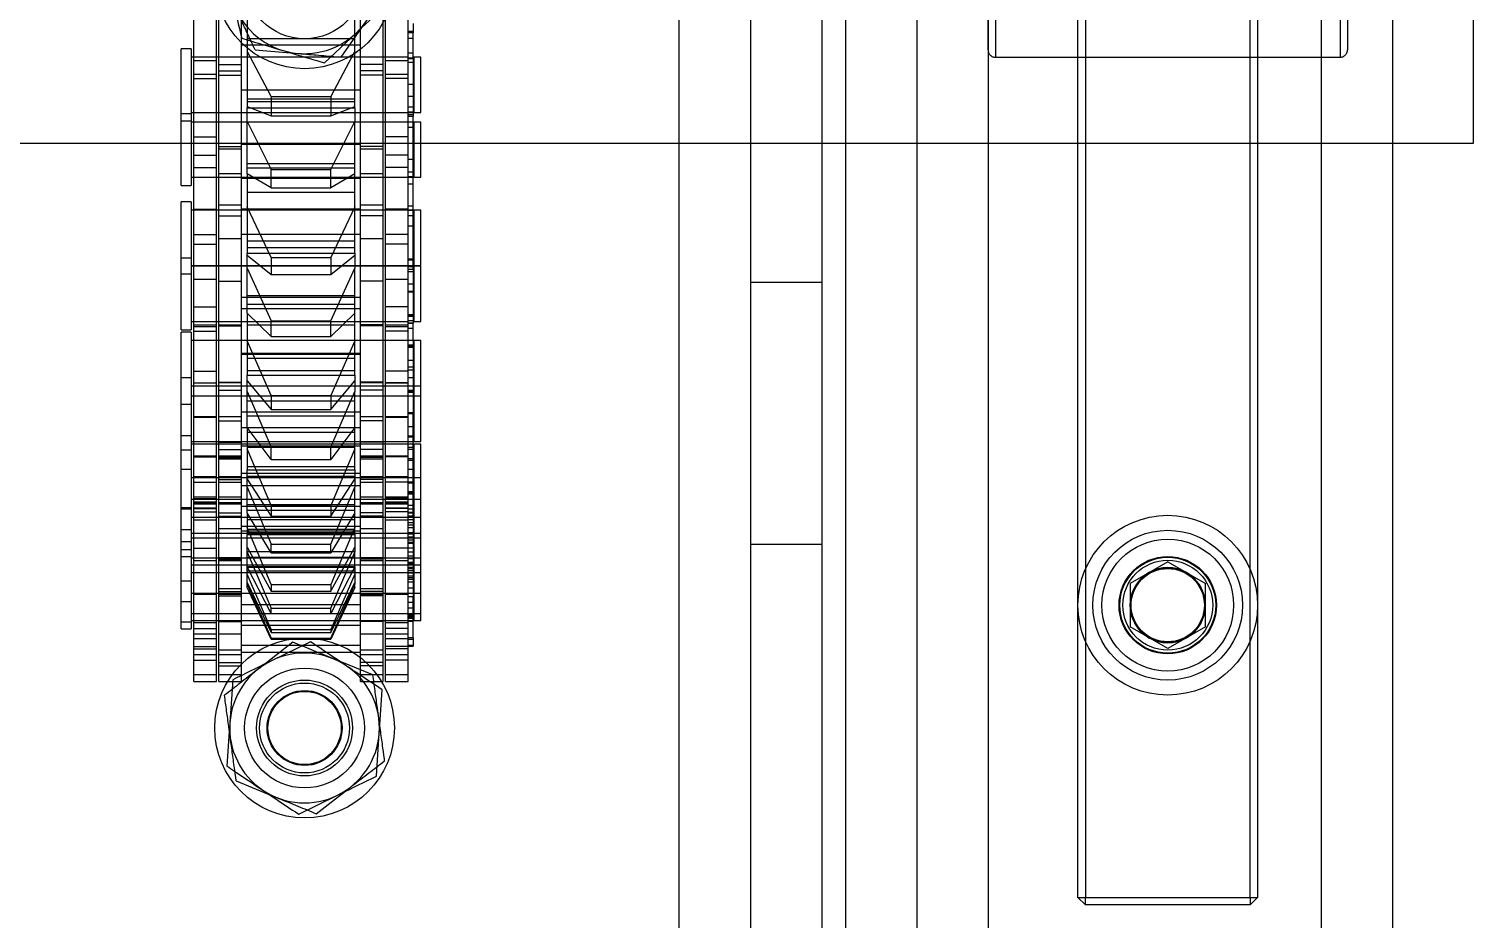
# Model space of a CAD drawing. Header units: metres. Extents: x 0 to 63075, y 0 to 44550.
# Drawn here: x 14337.2 to 14433.6, y 26520.8 to 26580.3 of the extents above; entities that cross this region are included whole.
import ezdxf

# ---------------------------------------------------------------- set-up
doc = ezdxf.new("R2010")
doc.units = ezdxf.units.M
doc.header["$LTSCALE"] = 75
doc.linetypes.add('HIDDEN2', pattern=[4.7625, 3.175, -1.5875])
for name, color, linetype in [('SDM', 7, 'Continuous'), ('SL4', 4, 'Continuous'), ('ST1', 7, 'HIDDEN2')]:
    doc.layers.add(name, color=color, linetype=linetype)

# ---------------------------------------------------------------- blocks, each defined once
blk = doc.blocks.new('A$Ca53c419a')
at = {"layer": 'SL4'}
for p, q in [((136.217, 245.554), (133.337, 245.749)), ((138.76, 240.371), (137.489, 242.962)), ((127.24, 241.149), (128.511, 238.558)), ((177.384, 239.42), (179.368, 237.323)), ((129.783, 235.966), (132.663, 235.771)), ((59.76, 215.76), (215, 215.76)), ((1004.763, 206.235), (54.76, 206.235)), ((381.194, 204.642), (91.194, 204.642)), ((378.194, 199.885), (86.437, 199.885)), ((344.217, 195.122), (117.694, 195.122)), ((138.296, 183.135), (139.745, 185.645)), ((142.643, 185.645), (139.745, 185.645)), ((144.092, 183.135), (142.643, 185.645)), ((139.745, 180.625), (138.296, 183.135)), ((144.092, 183.135), (142.643, 180.625)), ((139.745, 180.625), (142.643, 180.625)), ((378.194, 172.892), (86.437, 172.892)), ((378.019, 168.135), (91.194, 168.135)), ((172, 162.75), (172, 168.135)), ((200.263, 162.75), (172, 162.75))]:
    blk.add_line(p, q, dxfattribs=at)
for radius in [6, 5, 4.4]:
    blk.add_circle((141.194, 183.135), radius, dxfattribs=at)
for centre, radius, start, end in [((133, 240.76), 5, 86.13507, 146.13507), ((133, 240.76), 5, 26.13507, 86.13507), ((183, 240.76), 5, 103.42102, 163.42102), ((133, 240.76), 5, 146.13507, 206.13507), ((133, 240.76), 5, 326.13507, 26.13507), ((183, 240.76), 5, 163.42102, 223.42102), ((133, 240.76), 5, 206.13507, 266.13507), ((133, 240.76), 5, 266.13507, 326.13507), ((183, 240.76), 5, 223.42102, 283.42102), ((141.194, 183.135), 2.51, 90, 150), ((141.194, 183.135), 2.51, 30, 90), ((141.194, 183.135), 2.51, 150, 210), ((141.194, 183.135), 2.51, 330, 30), ((141.194, 183.135), 2.51, 210, 270), ((141.194, 183.135), 2.51, 270, 330)]:
    blk.add_arc(centre, radius, start, end, dxfattribs=at)
for points, knots in [([(130.457, 245.943), (130.346, 245.779), (129.823, 244.998), (129.278, 244.186), (128.848, 243.546)], [0, 0, 0, 0, 0.211001, 1, 1, 1, 1]), ([(133.337, 245.749), (133.269, 245.753), (132.296, 245.819), (131.343, 245.883), (130.457, 245.943)], [0, 0, 0, 0, 0.0702006, 1, 1, 1, 1]), ([(137.489, 242.962), (137.459, 243.024), (137.029, 243.899), (136.608, 244.757), (136.217, 245.554)], [0, 0, 0, 0, 0.070201, 1, 1, 1, 1]), ([(179.032, 244.953), (178.975, 244.763), (178.707, 243.862), (178.428, 242.926), (178.208, 242.187)], [0, 0, 0, 0, 0.211001, 1, 1, 1, 1]), ([(181.839, 245.623), (181.773, 245.608), (180.825, 245.381), (179.896, 245.16), (179.032, 244.953)], [0, 0, 0, 0, 0.070201, 1, 1, 1, 1]), ([(128.848, 243.546), (128.722, 243.358), (128.178, 242.547), (127.647, 241.756), (127.24, 241.149)], [0, 0, 0, 0, 0.231849, 1, 1, 1, 1]), ([(178.208, 242.187), (178.143, 241.97), (177.865, 241.033), (177.593, 240.121), (177.384, 239.42)], [0, 0, 0, 0, 0.231849, 1, 1, 1, 1]), ([(137.152, 237.974), (137.581, 238.614), (138.126, 239.426), (138.65, 240.206), (138.76, 240.371)], [0, 0, 0, 0, 0.7889992, 1, 1, 1, 1]), ([(128.511, 238.558), (128.541, 238.496), (128.971, 237.621), (129.392, 236.763), (129.783, 235.966)], [0, 0, 0, 0, 0.070201, 1, 1, 1, 1]), ([(135.543, 235.577), (135.951, 236.184), (136.481, 236.975), (137.026, 237.786), (137.152, 237.974)], [0, 0, 0, 0, 0.768151, 1, 1, 1, 1]), ([(179.368, 237.323), (179.415, 237.274), (180.085, 236.565), (180.742, 235.872), (181.353, 235.227)], [0, 0, 0, 0, 0.070201, 1, 1, 1, 1]), ([(132.663, 235.771), (132.731, 235.767), (133.704, 235.701), (134.657, 235.637), (135.543, 235.577)], [0, 0, 0, 0, 0.0702006, 1, 1, 1, 1])]:
    blk.add_open_spline(points, degree=3, knots=knots, dxfattribs=at)
at = {"layer": 'ST1'}
for p, q in [((172, 168.135), (172, 312.75)), ((139.624, 249), (140.089, 249)), ((139.624, 249), (139.624, 248.341)), ((140.089, 249), (142.813, 249)), ((140.089, 249), (140.089, 248.341)), ((141.432, 249), (141.432, 248.341)), ((142.813, 249), (145.726, 249)), ((142.813, 249), (142.813, 248.341)), ((144.421, 248.341), (144.421, 249)), ((144.886, 248.341), (144.886, 249)), ((145.456, 249), (145.456, 248.341)), ((145.726, 249), (147.61, 249)), ((146.229, 248.341), (146.229, 249)), ((147.61, 249), (147.708, 249)), ((147.61, 248.341), (147.61, 249)), ((147.708, 249), (151.411, 249)), ((147.708, 249), (147.708, 248.341)), ((150.253, 248.341), (150.253, 249)), ((151.411, 249), (152.505, 249)), ((151.567, 249), (151.567, 248.341)), ((152.505, 249), (154.616, 249)), ((152.505, 248.341), (152.505, 249)), ((154.616, 249), (158.32, 249)), ((154.616, 249), (154.616, 248.341)), ((156.364, 248.341), (156.364, 249)), ((158.32, 249), (159.413, 249)), ((159.413, 248.341), (159.413, 249)), ((159.566, 249), (160.146, 249)), ((159.566, 249), (159.566, 248.341)), ((160.146, 249), (163.317, 249)), ((163.317, 249), (167.644, 249)), ((163.317, 249), (163.317, 248.341)), ((164.363, 248.341), (164.363, 249)), ((167.644, 249), (168.114, 249)), ((168.114, 248.341), (168.114, 249)), ((169.199, 249), (169.778, 249)), ((169.199, 249), (169.199, 248.341)), ((169.778, 249), (173.529, 249)), ((173.529, 249), (177.857, 249)), ((173.529, 249), (173.529, 248.341)), ((173.996, 248.341), (173.996, 249)), ((177.857, 249), (178.326, 249)), ((178.326, 248.341), (178.326, 249)), ((136.102, 248.157), (136.568, 248.157)), ((136.102, 248.157), (136.102, 246.637)), ((136.568, 248.157), (138.288, 248.157)), ((136.568, 248.157), (136.568, 246.637)), ((137.529, 248.157), (137.529, 246.637)), ((137.911, 248.157), (137.911, 246.637)), ((138.288, 248.157), (138.288, 246.637)), ((138.288, 248.157), (139.291, 248.157)), ((138.433, 248.157), (138.433, 246.637)), ((138.955, 246.637), (138.955, 248.157)), ((139.291, 248.157), (144.186, 248.157)), ((139.291, 248.157), (139.291, 246.637)), ((140.089, 248.341), (139.624, 248.341)), ((139.65, 248.157), (139.65, 246.637)), ((140.009, 246.637), (140.009, 248.157)), ((142.813, 248.341), (140.089, 248.341)), ((140.177, 248.341), (140.177, 233.843)), ((140.177, 248.157), (140.177, 246.637)), ((140.643, 248.341), (140.643, 233.843)), ((140.643, 248.157), (140.643, 246.637)), ((141.935, 248.157), (141.935, 246.637)), ((141.986, 248.341), (141.986, 233.843)), ((141.986, 248.157), (141.986, 246.637)), ((145.726, 248.341), (142.813, 248.341)), ((143.366, 248.341), (143.366, 233.843)), ((143.366, 248.157), (143.366, 246.637)), ((143.867, 233.843), (143.867, 248.341)), ((143.867, 246.637), (143.867, 248.157)), ((144.186, 248.157), (147.641, 248.157)), ((144.186, 248.157), (144.186, 246.637)), ((144.333, 233.843), (144.333, 248.341)), ((144.333, 246.637), (144.333, 248.157)), ((145.002, 248.157), (145.002, 246.637)), ((145.676, 233.843), (145.676, 248.341)), ((145.676, 246.637), (145.676, 248.157)), ((147.61, 248.341), (145.726, 248.341)), ((146.01, 248.341), (146.01, 233.843)), ((146.01, 248.157), (146.01, 246.637)), ((146.898, 248.157), (146.898, 246.637)), ((147.056, 233.843), (147.056, 248.341)), ((147.056, 246.637), (147.056, 248.157)), ((147.42, 248.157), (147.42, 246.637)), ((147.708, 248.341), (147.61, 248.341)), ((147.641, 248.157), (147.641, 246.637)), ((147.641, 248.157), (151.095, 248.157)), ((147.69, 248.157), (147.69, 246.637)), ((151.411, 248.341), (147.708, 248.341)), ((147.942, 246.637), (147.942, 248.157)), ((148.045, 248.157), (148.045, 246.637)), ((148.049, 248.157), (148.049, 246.637)), ((148.057, 248.157), (148.057, 246.637)), ((148.069, 246.637), (148.069, 248.157)), ((148.261, 248.341), (148.261, 233.843)), ((148.261, 248.157), (148.261, 246.637)), ((148.324, 248.157), (148.324, 246.637)), ((148.408, 246.637), (148.408, 248.157)), ((149.411, 248.157), (149.411, 246.637)), ((149.7, 233.843), (149.7, 248.341)), ((149.7, 246.637), (149.7, 248.157)), ((149.751, 246.637), (149.751, 248.157)), ((151.095, 248.157), (151.095, 246.637)), ((151.095, 248.157), (159.795, 248.157)), ((151.131, 246.637), (151.131, 248.157)), ((152.505, 248.341), (151.411, 248.341)), ((151.951, 233.843), (151.951, 248.341)), ((151.951, 246.637), (151.951, 248.157)), ((152.12, 248.341), (152.12, 233.843)), ((152.12, 248.157), (152.12, 246.637)), ((152.811, 248.341), (152.505, 248.341)), ((154.616, 248.341), (152.811, 248.341)), ((153.751, 248.157), (153.751, 246.637)), ((153.763, 248.157), (153.763, 246.637)), ((153.775, 246.637), (153.775, 248.157)), ((158.32, 248.341), (154.616, 248.341)), ((155.17, 248.341), (155.17, 233.843)), ((155.17, 248.157), (155.17, 246.637)), ((155.81, 233.843), (155.81, 248.341)), ((155.81, 246.637), (155.81, 248.157)), ((156.026, 248.157), (156.026, 246.637)), ((156.045, 248.157), (156.045, 246.637)), ((156.818, 248.157), (156.818, 246.637)), ((159.413, 248.341), (158.32, 248.341)), ((158.86, 233.843), (158.86, 248.341)), ((158.86, 246.637), (158.86, 248.157)), ((159.48, 248.157), (159.48, 246.637)), ((160.146, 248.341), (159.566, 248.341)), ((159.795, 248.157), (165.298, 248.157)), ((159.795, 248.157), (159.795, 246.637)), ((159.885, 246.637), (159.885, 248.157)), ((160.12, 248.341), (160.12, 233.843)), ((160.12, 248.157), (160.12, 246.637)), ((163.317, 248.341), (160.146, 248.341)), ((161.117, 248.157), (161.117, 246.637)), ((162.935, 246.637), (162.935, 248.157)), ((167.644, 248.341), (163.317, 248.341)), ((163.81, 233.843), (163.81, 248.341)), ((163.81, 246.637), (163.81, 248.157)), ((163.87, 248.341), (163.87, 233.843)), ((163.87, 248.157), (163.87, 246.637)), ((165.298, 248.157), (165.298, 246.637)), ((165.298, 248.157), (170.405, 248.157)), ((165.933, 248.157), (165.933, 246.637)), ((167.56, 233.843), (167.56, 248.341)), ((167.56, 246.637), (167.56, 248.157)), ((167.629, 248.157), (167.629, 246.637)), ((168.114, 248.341), (167.644, 248.341)), ((169.778, 248.341), (169.199, 248.341)), ((169.752, 248.341), (169.752, 233.843)), ((169.752, 248.157), (169.752, 246.637)), ((173.529, 248.341), (169.778, 248.341)), ((170.405, 248.157), (170.405, 246.637)), ((170.405, 248.157), (181.404, 248.157)), ((171.239, 248.157), (171.239, 246.637)), ((172.446, 248.157), (172.446, 246.637)), ((173.442, 233.843), (173.442, 248.341)), ((173.442, 246.637), (173.442, 248.157)), ((177.857, 248.341), (173.529, 248.341)), ((174.083, 248.341), (174.083, 233.843)), ((174.083, 248.157), (174.083, 246.637)), ((176.345, 248.157), (176.345, 246.637)), ((176.633, 248.157), (176.633, 246.637)), ((177.517, 246.637), (177.517, 248.157)), ((177.773, 233.843), (177.773, 248.341)), ((177.773, 246.637), (177.773, 248.157)), ((178.326, 248.341), (177.857, 248.341)), ((136.102, 246.637), (136.568, 246.637)), ((136.102, 246.485), (136.568, 246.485)), ((136.102, 246.485), (136.102, 244.965)), ((136.568, 246.637), (138.288, 246.637)), ((136.568, 246.485), (139.291, 246.485)), ((136.568, 246.485), (136.568, 244.965)), ((137.146, 246.485), (137.146, 244.965)), ((137.378, 246.485), (137.378, 244.965)), ((137.911, 246.485), (137.911, 244.965)), ((138.189, 244.965), (138.189, 246.485)), ((138.288, 246.637), (139.291, 246.637)), ((139.291, 246.637), (144.186, 246.637)), ((139.291, 246.485), (141.825, 246.485)), ((139.291, 246.485), (139.291, 244.965)), ((140.098, 246.485), (140.098, 244.965)), ((140.177, 246.485), (140.177, 244.965)), ((140.643, 246.485), (140.643, 244.965)), ((141.825, 246.485), (141.825, 244.965)), ((141.825, 246.485), (144.186, 246.485)), ((141.935, 246.485), (141.935, 244.965)), ((141.986, 246.485), (141.986, 244.965)), ((142.11, 246.485), (142.11, 244.965)), ((142.285, 244.965), (142.285, 246.485)), ((143.366, 246.485), (143.366, 244.965)), ((143.867, 244.965), (143.867, 246.485)), ((144.186, 246.637), (147.641, 246.637)), ((144.186, 246.485), (151.095, 246.485)), ((144.186, 246.485), (144.186, 244.965)), ((144.272, 246.485), (144.272, 244.965)), ((144.333, 244.965), (144.333, 246.485)), ((144.358, 244.965), (144.358, 246.485)), ((145.676, 244.965), (145.676, 246.485)), ((146.01, 246.485), (146.01, 244.965)), ((146.321, 246.485), (146.321, 244.965)), ((147.056, 244.965), (147.056, 246.485)), ((147.132, 246.485), (147.132, 244.965)), ((147.365, 246.485), (147.365, 244.965)), ((147.641, 246.637), (151.095, 246.637)), ((147.942, 244.965), (147.942, 246.485)), ((148.045, 246.485), (148.045, 244.965)), ((148.261, 246.485), (148.261, 244.965)), ((148.408, 244.965), (148.408, 246.485)), ((149.401, 246.485), (149.401, 244.965)), ((149.576, 246.485), (149.576, 244.965)), ((149.7, 244.965), (149.7, 246.485)), ((149.751, 244.965), (149.751, 246.485)), ((150.96, 246.485), (150.96, 244.965)), ((151.046, 246.485), (151.046, 244.965)), ((151.095, 246.637), (159.795, 246.637)), ((151.095, 246.485), (155.55, 246.485)), ((151.095, 246.485), (151.095, 244.965)), ((151.131, 244.965), (151.131, 246.485)), ((151.588, 246.485), (151.588, 244.965)), ((151.951, 244.965), (151.951, 246.485)), ((152.084, 246.485), (152.084, 244.965)), ((152.12, 246.485), (152.12, 244.965)), ((153.493, 246.485), (153.493, 244.965)), ((153.775, 244.965), (153.775, 246.485)), ((155.17, 246.485), (155.17, 244.965)), ((155.55, 246.485), (155.55, 244.965)), ((155.55, 246.485), (159.9, 246.485)), ((155.81, 244.965), (155.81, 246.485)), ((156.026, 244.965), (156.026, 246.485)), ((156.084, 246.485), (156.084, 244.965)), ((158.86, 244.965), (158.86, 246.485)), ((159.795, 246.637), (165.298, 246.637)), ((159.846, 246.485), (159.846, 244.965)), ((159.9, 246.485), (159.9, 244.965)), ((159.9, 246.485), (170.006, 246.485)), ((160.12, 246.485), (160.12, 244.965)), ((162.83, 246.485), (162.83, 244.965)), ((163.81, 244.965), (163.81, 246.485)), ((163.846, 246.485), (163.846, 244.965)), ((163.87, 246.485), (163.87, 244.965)), ((165.298, 246.637), (170.405, 246.637)), ((165.677, 246.485), (165.677, 244.965)), ((167.18, 246.485), (167.18, 244.965)), ((167.56, 244.965), (167.56, 246.485)), ((167.885, 244.965), (167.885, 246.485)), ((169.752, 246.485), (169.752, 244.965)), ((170.008, 246.485), (176.572, 246.485)), ((170.008, 246.485), (170.008, 244.965)), ((170.405, 246.637), (181.404, 246.637)), ((171.635, 244.965), (171.635, 246.485)), ((171.809, 246.485), (171.809, 244.965)), ((173.442, 244.965), (173.442, 246.485)), ((174.083, 246.485), (174.083, 244.965)), ((176.572, 246.485), (176.572, 244.965)), ((176.572, 246.485), (182.27, 246.485)), ((176.864, 246.485), (176.864, 244.965)), ((177.287, 246.485), (177.287, 244.965)), ((177.773, 244.965), (177.773, 246.485)), ((129.463, 245.323), (128.371, 242.651)), ((136.102, 244.965), (136.568, 244.965)), ((136.568, 244.965), (139.291, 244.965)), ((138.062, 244.965), (138.062, 237.035)), ((138.528, 244.965), (138.528, 237.035)), ((139.291, 244.965), (141.825, 244.965)), ((139.871, 244.965), (139.871, 237.035)), ((140.177, 244.965), (140.177, 237.035)), ((140.643, 244.965), (140.643, 237.035)), ((141.251, 244.965), (141.251, 237.035)), ((141.825, 244.965), (144.186, 244.965)), ((141.986, 244.965), (141.986, 237.035)), ((143.366, 244.965), (143.366, 237.035)), ((143.867, 237.035), (143.867, 244.965)), ((143.895, 244.965), (143.895, 237.035)), ((144.186, 244.965), (151.095, 244.965)), ((144.333, 237.035), (144.333, 244.965)), ((145.676, 237.035), (145.676, 244.965)), ((145.982, 237.035), (145.982, 244.965)), ((146.01, 244.965), (146.01, 237.035)), ((146.146, 244.965), (146.146, 237.035)), ((146.448, 237.035), (146.448, 244.965)), ((147.056, 237.035), (147.056, 244.965)), ((147.791, 237.035), (147.791, 244.965)), ((148.261, 244.965), (148.261, 237.035)), ((149.171, 237.035), (149.171, 244.965)), ((149.7, 237.035), (149.7, 244.965)), ((150.005, 244.965), (150.005, 237.035)), ((151.095, 244.965), (155.55, 244.965)), ((151.815, 237.035), (151.815, 244.965)), ((151.951, 237.035), (151.951, 244.965)), ((152.12, 244.965), (152.12, 237.035)), ((153.055, 244.965), (153.055, 237.035)), ((154.066, 237.035), (154.066, 244.965)), ((155.17, 244.965), (155.17, 237.035)), ((155.55, 244.965), (159.9, 244.965)), ((155.81, 237.035), (155.81, 244.965)), ((157.925, 237.035), (157.925, 244.965)), ((158.005, 244.965), (158.005, 237.035)), ((158.86, 237.035), (158.86, 244.965)), ((159.9, 244.965), (170.006, 244.965)), ((160.12, 244.965), (160.12, 237.035)), ((160.975, 237.035), (160.975, 244.965)), ((161.755, 244.965), (161.755, 237.035)), ((163.81, 237.035), (163.81, 244.965)), ((163.87, 244.965), (163.87, 237.035)), ((165.925, 237.035), (165.925, 244.965)), ((167.56, 237.035), (167.56, 244.965)), ((167.637, 244.965), (167.637, 237.035)), ((169.675, 237.035), (169.675, 244.965)), ((169.752, 244.965), (169.752, 237.035)), ((170.008, 244.965), (176.572, 244.965)), ((171.968, 244.965), (171.968, 237.035)), ((173.442, 237.035), (173.442, 244.965)), ((174.083, 244.965), (174.083, 237.035)), ((175.557, 237.035), (175.557, 244.965)), ((176.572, 244.965), (182.27, 244.965)), ((177.773, 237.035), (177.773, 244.965)), ((178.593, 244.965), (178.593, 237.035)), ((138.923, 243), (142.376, 244.6)), ((142.595, 244.6), (138.999, 243)), ((142.702, 244.6), (139.383, 243)), ((139.576, 243), (143.258, 244.6)), ((140.643, 243), (143.758, 244.6)), ((144.743, 244.6), (140.985, 243)), ((145.061, 244.6), (142.126, 243)), ((142.376, 244.6), (142.595, 244.6)), ((142.582, 243), (146.373, 244.6)), ((142.595, 244.6), (143.729, 244.6)), ((143.48, 244.6), (143.48, 237.4)), ((143.729, 244.6), (143.729, 237.4)), ((143.758, 244.6), (144.743, 244.6)), ((143.775, 244.6), (143.775, 237.4)), ((144.407, 244.6), (144.407, 237.4)), ((144.681, 243), (147.356, 244.6)), ((144.743, 244.6), (145.902, 244.6)), ((144.78, 244.6), (144.78, 237.4)), ((149.077, 244.6), (145.278, 243)), ((145.902, 244.6), (145.902, 237.4)), ((147.356, 244.6), (145.902, 244.6)), ((146.038, 244.6), (146.038, 237.4)), ((146.256, 237.4), (146.256, 244.6)), ((146.895, 237.4), (146.895, 244.6)), ((149.596, 244.6), (147.14, 243)), ((147.356, 244.6), (149.077, 244.6)), ((147.531, 244.6), (147.531, 237.4)), ((147.843, 243), (151.622, 244.6)), ((147.883, 237.4), (147.883, 244.6)), ((148.265, 244.6), (148.265, 237.4)), ((149.077, 244.6), (150.224, 244.6)), ((149.781, 237.4), (149.781, 244.6)), ((150.224, 244.6), (150.224, 237.4)), ((153.058, 244.6), (150.224, 244.6)), ((150.445, 244.6), (150.445, 237.4)), ((150.907, 243), (153.058, 244.6)), ((151.723, 237.4), (151.723, 244.6)), ((155.458, 244.6), (151.74, 243)), ((152.752, 244.6), (152.752, 237.4)), ((153.058, 244.6), (155.458, 244.6)), ((153.823, 244.6), (153.823, 237.4)), ((156.161, 244.6), (154.262, 243)), ((154.818, 237.4), (154.818, 244.6)), ((155.191, 243), (158.836, 244.6)), ((155.458, 244.6), (156.556, 244.6)), ((156.556, 244.6), (156.556, 237.4)), ((160.678, 244.6), (156.556, 244.6)), ((156.856, 244.6), (156.856, 237.4)), ((157.654, 237.4), (157.654, 244.6)), ((159.121, 243), (160.678, 244.6)), ((159.901, 244.6), (159.901, 237.4)), ((163.681, 244.6), (160.164, 243)), ((160.678, 244.6), (163.681, 244.6)), ((161.275, 244.6), (161.275, 237.4)), ((161.847, 237.4), (161.847, 244.6)), ((164.546, 244.6), (163.265, 243)), ((163.681, 244.6), (164.695, 244.6)), ((164.389, 243), (167.783, 244.6)), ((164.695, 244.6), (164.695, 237.4)), ((169.972, 244.6), (164.695, 244.6)), ((165.063, 244.6), (165.063, 237.4)), ((165.485, 237.4), (165.485, 244.6)), ((168.75, 244.6), (168.75, 237.4)), ((169.059, 243), (169.972, 244.6)), ((169.972, 244.6), (173.482, 244.6)), ((173.482, 244.6), (170.278, 243)), ((170.382, 244.6), (170.382, 237.4)), ((170.641, 237.4), (170.641, 244.6)), ((173.482, 244.6), (174.379, 244.6)), ((174.48, 244.6), (173.859, 243)), ((174.379, 244.6), (174.379, 237.4)), ((180.641, 244.6), (174.379, 244.6)), ((174.804, 244.6), (174.804, 237.4)), ((174.964, 237.4), (174.964, 244.6)), ((175.142, 243), (178.176, 244.6)), ((178.267, 244.066), (178.019, 241.19)), ((179.013, 244.6), (179.013, 237.4)), ((138.72, 241.542), (136.952, 243.823)), ((138.923, 243), (138.999, 243)), ((138.923, 243), (138.923, 239)), ((138.999, 243), (138.999, 239)), ((139.383, 243), (139.383, 239)), ((139.576, 243), (139.383, 243)), ((139.576, 243), (139.576, 239)), ((140.643, 243), (140.985, 243)), ((140.643, 243), (140.643, 239)), ((140.985, 243), (140.985, 239)), ((142.126, 243), (142.126, 239)), ((142.582, 243), (142.126, 243)), ((142.582, 243), (142.582, 239)), ((144.681, 243), (145.278, 243)), ((144.681, 243), (144.681, 239)), ((145.278, 243), (145.278, 239)), ((147.14, 243), (147.14, 239)), ((147.843, 243), (147.14, 243)), ((147.843, 243), (147.843, 239)), ((150.907, 243), (151.74, 243)), ((150.907, 243), (150.907, 239)), ((151.74, 243), (151.74, 239)), ((154.262, 243), (154.262, 239)), ((155.191, 243), (154.262, 243)), ((155.191, 243), (155.191, 239)), ((159.121, 243), (159.121, 239)), ((159.121, 243), (160.164, 243)), ((160.164, 243), (160.164, 239)), ((163.265, 243), (163.265, 239)), ((164.389, 243), (163.265, 243)), ((164.389, 243), (164.389, 239)), ((169.059, 243), (169.059, 239)), ((169.059, 243), (170.278, 243)), ((170.278, 243), (170.278, 239)), ((173.859, 243), (173.859, 239)), ((175.142, 243), (173.859, 243)), ((175.142, 243), (175.142, 239)), ((127.28, 239.978), (129.048, 237.697)), ((136.537, 236.197), (137.629, 238.869)), ((142.376, 237.4), (138.923, 239)), ((138.923, 239), (138.999, 239)), ((138.999, 239), (142.595, 237.4)), ((139.383, 239), (142.702, 237.4)), ((139.576, 239), (139.383, 239)), ((143.258, 237.4), (139.576, 239)), ((143.758, 237.4), (140.643, 239)), ((140.643, 239), (140.985, 239)), ((140.985, 239), (144.743, 237.4)), ((142.126, 239), (145.061, 237.4)), ((142.582, 239), (142.126, 239)), ((146.373, 237.4), (142.582, 239)), ((147.356, 237.4), (144.681, 239)), ((144.681, 239), (145.278, 239)), ((145.278, 239), (149.077, 237.4)), ((147.14, 239), (149.596, 237.4)), ((147.843, 239), (147.14, 239)), ((151.622, 237.4), (147.843, 239)), ((153.058, 237.4), (150.907, 239)), ((150.907, 239), (151.74, 239)), ((151.74, 239), (155.458, 237.4)), ((154.262, 239), (156.161, 237.4)), ((155.191, 239), (154.262, 239)), ((158.836, 237.4), (155.191, 239)), ((159.121, 239), (160.164, 239)), ((160.678, 237.4), (159.121, 239)), ((160.164, 239), (163.681, 237.4)), ((163.265, 239), (164.546, 237.4)), ((164.389, 239), (163.265, 239)), ((167.783, 237.4), (164.389, 239)), ((169.059, 239), (170.278, 239)), ((169.972, 237.4), (169.059, 239)), ((170.278, 239), (173.482, 237.4)), ((173.859, 239), (174.48, 237.4)), ((175.142, 239), (173.859, 239)), ((178.176, 237.4), (175.142, 239)), ((177.77, 238.314), (180.137, 236.661)), ((142.376, 237.4), (142.595, 237.4)), ((143.729, 237.4), (142.595, 237.4)), ((143.758, 237.4), (144.743, 237.4)), ((145.902, 237.4), (144.743, 237.4)), ((145.902, 237.4), (147.356, 237.4)), ((147.356, 237.4), (149.077, 237.4)), ((150.224, 237.4), (149.077, 237.4)), ((150.224, 237.4), (153.058, 237.4)), ((153.058, 237.4), (155.458, 237.4)), ((156.556, 237.4), (155.458, 237.4)), ((156.556, 237.4), (160.678, 237.4)), ((160.678, 237.4), (163.681, 237.4)), ((164.695, 237.4), (163.681, 237.4)), ((164.695, 237.4), (169.972, 237.4)), ((169.972, 237.4), (173.482, 237.4)), ((174.379, 237.4), (173.482, 237.4)), ((174.379, 237.4), (180.641, 237.4)), ((136.102, 237.035), (136.568, 237.035)), ((136.102, 237.035), (136.102, 235.515)), ((136.568, 237.035), (139.291, 237.035)), ((136.568, 237.035), (136.568, 235.515)), ((137.146, 235.515), (137.146, 237.035)), ((137.378, 235.515), (137.378, 237.035)), ((137.911, 237.035), (137.911, 235.515)), ((138.189, 235.515), (138.189, 237.035)), ((139.291, 237.035), (141.825, 237.035)), ((139.291, 237.035), (139.291, 235.515)), ((140.098, 235.515), (140.098, 237.035)), ((140.177, 237.035), (140.177, 235.515)), ((140.643, 237.035), (140.643, 235.515)), ((141.825, 235.515), (141.825, 237.035)), ((141.825, 237.035), (144.186, 237.035)), ((141.935, 237.035), (141.935, 235.515)), ((141.986, 237.035), (141.986, 235.515)), ((142.11, 235.515), (142.11, 237.035)), ((142.285, 235.515), (142.285, 237.035)), ((143.366, 237.035), (143.366, 235.515)), ((143.867, 235.515), (143.867, 237.035)), ((144.186, 237.035), (151.095, 237.035)), ((144.186, 237.035), (144.186, 235.515)), ((144.272, 235.515), (144.272, 237.035)), ((144.333, 235.515), (144.333, 237.035)), ((144.358, 235.515), (144.358, 237.035)), ((145.676, 235.515), (145.676, 237.035)), ((146.01, 237.035), (146.01, 235.515)), ((146.321, 237.035), (146.321, 235.515)), ((147.056, 235.515), (147.056, 237.035)), ((147.132, 235.515), (147.132, 237.035)), ((147.365, 235.515), (147.365, 237.035)), ((147.942, 235.515), (147.942, 237.035)), ((148.045, 237.035), (148.045, 235.515)), ((148.261, 237.035), (148.261, 235.515)), ((148.408, 235.515), (148.408, 237.035)), ((149.401, 237.035), (149.401, 235.515)), ((149.576, 235.515), (149.576, 237.035)), ((149.7, 235.515), (149.7, 237.035)), ((149.751, 235.515), (149.751, 237.035)), ((150.96, 237.035), (150.96, 235.515)), ((151.046, 235.515), (151.046, 237.035)), ((151.095, 237.035), (155.55, 237.035)), ((151.095, 237.035), (151.095, 235.515)), ((151.131, 235.515), (151.131, 237.035)), ((151.588, 235.515), (151.588, 237.035)), ((151.951, 235.515), (151.951, 237.035)), ((152.084, 235.515), (152.084, 237.035)), ((152.12, 237.035), (152.12, 235.515)), ((153.493, 235.515), (153.493, 237.035)), ((153.775, 235.515), (153.775, 237.035)), ((155.17, 237.035), (155.17, 235.515)), ((155.55, 235.515), (155.55, 237.035)), ((155.55, 237.035), (159.9, 237.035)), ((155.81, 235.515), (155.81, 237.035)), ((156.026, 235.515), (156.026, 237.035)), ((156.084, 235.515), (156.084, 237.035)), ((158.86, 235.515), (158.86, 237.035)), ((159.846, 235.515), (159.846, 237.035)), ((159.9, 235.515), (159.9, 237.035)), ((159.9, 237.035), (170.008, 237.035)), ((160.12, 237.035), (160.12, 235.515)), ((162.83, 235.515), (162.83, 237.035)), ((163.81, 235.515), (163.81, 237.035)), ((163.846, 235.515), (163.846, 237.035)), ((163.87, 237.035), (163.87, 235.515)), ((165.677, 237.035), (165.677, 235.515)), ((167.18, 235.515), (167.18, 237.035)), ((167.56, 235.515), (167.56, 237.035)), ((167.885, 235.515), (167.885, 237.035)), ((169.752, 237.035), (169.752, 235.515)), ((170.008, 237.035), (176.572, 237.035)), ((170.008, 237.035), (170.008, 235.515)), ((171.635, 235.515), (171.635, 237.035)), ((171.809, 235.515), (171.809, 237.035)), ((173.442, 235.515), (173.442, 237.035)), ((174.083, 237.035), (174.083, 235.515)), ((176.572, 235.515), (176.572, 237.035)), ((176.572, 237.035), (182.27, 237.035)), ((176.864, 235.515), (176.864, 237.035)), ((177.287, 235.515), (177.287, 237.035)), ((177.773, 235.515), (177.773, 237.035)), ((136.102, 235.515), (136.568, 235.515)), ((136.102, 235.363), (136.568, 235.363)), ((136.102, 235.363), (136.102, 233.843)), ((136.568, 235.515), (139.291, 235.515)), ((136.568, 235.363), (138.288, 235.363)), ((136.568, 235.363), (136.568, 233.843)), ((137.529, 233.843), (137.529, 235.363)), ((137.911, 235.363), (137.911, 233.843)), ((138.288, 233.843), (138.288, 235.363)), ((138.288, 235.363), (139.291, 235.363)), ((138.433, 233.843), (138.433, 235.363)), ((138.955, 233.843), (138.955, 235.363)), ((139.291, 235.515), (141.825, 235.515)), ((139.291, 235.363), (144.186, 235.363)), ((139.291, 235.363), (139.291, 233.843)), ((139.65, 233.843), (139.65, 235.363)), ((140.009, 233.843), (140.009, 235.363)), ((140.177, 235.363), (140.177, 233.511)), ((140.643, 235.363), (140.643, 233.511)), ((141.825, 235.515), (144.186, 235.515)), ((141.935, 235.363), (141.935, 233.843)), ((141.986, 235.363), (141.986, 233.511)), ((143.366, 235.363), (143.366, 233.511)), ((143.867, 233.511), (143.867, 235.363)), ((144.186, 235.515), (151.131, 235.515)), ((144.186, 235.363), (147.641, 235.363)), ((144.186, 235.363), (144.186, 233.843)), ((144.333, 233.511), (144.333, 235.363)), ((145.002, 233.843), (145.002, 235.363)), ((145.676, 233.511), (145.676, 235.363)), ((146.01, 235.363), (146.01, 233.511)), ((146.898, 235.363), (146.898, 233.843)), ((147.056, 233.511), (147.056, 235.363)), ((147.42, 233.843), (147.42, 235.363)), ((147.641, 233.843), (147.641, 235.363)), ((147.641, 235.363), (151.095, 235.363)), ((147.69, 235.363), (147.69, 233.843)), ((147.942, 233.843), (147.942, 235.363)), ((148.045, 235.363), (148.045, 233.843)), ((148.049, 233.843), (148.049, 235.363)), ((148.057, 233.843), (148.057, 235.363)), ((148.069, 233.843), (148.069, 235.363)), ((148.261, 235.363), (148.261, 233.511)), ((148.324, 233.843), (148.324, 235.363)), ((148.408, 233.843), (148.408, 235.363)), ((149.411, 233.843), (149.411, 235.363)), ((149.7, 233.511), (149.7, 235.363)), ((149.751, 233.843), (149.751, 235.363)), ((151.095, 235.515), (155.55, 235.515)), ((151.095, 233.843), (151.095, 235.363)), ((151.095, 235.363), (159.885, 235.363)), ((151.131, 233.843), (151.131, 235.363)), ((151.951, 233.511), (151.951, 235.363)), ((152.12, 235.363), (152.12, 233.511)), ((153.751, 235.363), (153.751, 233.843)), ((153.763, 233.843), (153.763, 235.363)), ((153.775, 233.843), (153.775, 235.363)), ((155.17, 235.363), (155.17, 233.511)), ((155.55, 235.515), (159.9, 235.515)), ((155.81, 233.511), (155.81, 235.363)), ((156.026, 233.843), (156.026, 235.363)), ((156.045, 235.363), (156.045, 233.843)), ((156.818, 233.843), (156.818, 235.363)), ((158.86, 233.511), (158.86, 235.363)), ((159.48, 233.843), (159.48, 235.363)), ((159.795, 235.363), (165.298, 235.363)), ((159.795, 235.363), (159.795, 233.843)), ((159.885, 233.843), (159.885, 235.363)), ((159.9, 235.515), (170.006, 235.515)), ((160.12, 235.363), (160.12, 233.843)), ((161.117, 233.843), (161.117, 235.363)), ((162.935, 233.843), (162.935, 235.363)), ((163.81, 233.511), (163.81, 235.363)), ((163.87, 235.363), (163.87, 233.511)), ((165.298, 233.843), (165.298, 235.363)), ((165.298, 235.363), (170.405, 235.363)), ((165.933, 233.843), (165.933, 235.363)), ((167.56, 233.511), (167.56, 235.363)), ((167.629, 233.843), (167.629, 235.363)), ((169.752, 235.363), (169.752, 233.511)), ((170.008, 235.515), (176.572, 235.515)), ((170.405, 233.843), (170.405, 235.363)), ((170.405, 235.363), (181.404, 235.363)), ((171.239, 233.843), (171.239, 235.363)), ((172.446, 233.843), (172.446, 235.363)), ((173.442, 233.511), (173.442, 235.363)), ((174.083, 235.363), (174.083, 233.511)), ((176.345, 233.843), (176.345, 235.363)), ((176.572, 235.515), (182.27, 235.515)), ((176.633, 235.363), (176.633, 233.843)), ((177.517, 233.843), (177.517, 235.363)), ((177.773, 233.843), (177.773, 235.363)), ((136.102, 233.843), (136.568, 233.843)), ((136.568, 233.843), (138.288, 233.843)), ((138.288, 233.843), (139.291, 233.843)), ((138.47, 233.843), (138.47, 233.511)), ((138.936, 233.511), (138.47, 233.511)), ((138.507, 233.511), (138.507, 233.843)), ((138.936, 233.843), (138.936, 233.511)), ((139.018, 233.511), (138.936, 233.511)), ((139.018, 233.511), (139.018, 233.843)), ((139.018, 233.511), (141.742, 233.511)), ((139.291, 233.843), (144.186, 233.843)), ((140.101, 233.511), (140.101, 233.843)), ((140.643, 233.474), (140.177, 233.474)), ((140.177, 233.474), (140.177, 233)), ((140.315, 233.511), (140.315, 233.843)), ((140.404, 233.511), (140.404, 233.843)), ((140.449, 233.511), (140.449, 233.843)), ((140.546, 233.843), (140.546, 233.474)), ((143.366, 233.474), (140.643, 233.474)), ((140.643, 233.474), (140.643, 233)), ((141.012, 233.843), (141.012, 233.474)), ((141.377, 233.511), (141.377, 233.843)), ((141.742, 233.511), (141.742, 233.843)), ((144.463, 233.511), (141.742, 233.511)), ((141.752, 233.511), (141.752, 233.843)), ((141.971, 233.511), (141.971, 233.843)), ((141.986, 233.474), (141.986, 233)), ((142.355, 233.843), (142.355, 233.474)), ((142.725, 233.511), (142.725, 233.843)), ((142.916, 233.511), (142.916, 233.843)), ((142.937, 233.843), (142.937, 233.511)), ((143.023, 233.511), (143.023, 233.843)), ((143.129, 233.511), (143.129, 233.843)), ((143.326, 233.511), (143.326, 233.843)), ((147.056, 233.474), (143.366, 233.474)), ((143.366, 233.474), (143.366, 233)), ((143.498, 233.474), (143.498, 233.843)), ((143.646, 233.843), (143.646, 233.511)), ((143.699, 233.511), (143.699, 233.843)), ((143.735, 233.843), (143.735, 233.474)), ((143.867, 233), (143.867, 233.474)), ((143.964, 233.474), (143.964, 233.843)), ((144, 233.511), (144, 233.843)), ((144.007, 233.511), (144.007, 233.843)), ((144.053, 233.511), (144.053, 233.843)), ((144.186, 233.843), (147.641, 233.843)), ((144.303, 233.843), (144.303, 233.511)), ((144.333, 233), (144.333, 233.474)), ((144.463, 233.511), (144.463, 233.843)), ((144.476, 233.511), (144.476, 233.843)), ((145.728, 233.511), (144.476, 233.511)), ((144.741, 233.511), (144.741, 233.843)), ((145.007, 233.511), (145.007, 233.843)), ((145.307, 233.474), (145.307, 233.843)), ((145.405, 233.843), (145.405, 233.511)), ((145.538, 233.511), (145.538, 233.843)), ((145.676, 233), (145.676, 233.474)), ((145.728, 233.511), (145.728, 233.843)), ((146.554, 233.511), (145.728, 233.511)), ((145.947, 233.843), (145.947, 233.511)), ((145.957, 233.511), (145.957, 233.843)), ((146.01, 233.474), (146.01, 233)), ((146.028, 233.511), (146.028, 233.843)), ((146.379, 233.843), (146.379, 233.474)), ((146.554, 233.843), (146.554, 233.511)), ((147.126, 233.511), (146.554, 233.511)), ((146.687, 233.474), (146.687, 233.843)), ((146.89, 233.511), (146.89, 233.843)), ((148.261, 233.474), (147.056, 233.474)), ((147.056, 233), (147.056, 233.474)), ((147.126, 233.511), (147.126, 233.843)), ((147.126, 233.511), (154.034, 233.511)), ((147.346, 233.511), (147.346, 233.843)), ((147.347, 233.511), (147.347, 233.843)), ((147.383, 233.511), (147.383, 233.843)), ((147.594, 233.511), (147.594, 233.843)), ((147.641, 233.843), (151.095, 233.843)), ((147.858, 233.511), (147.858, 233.843)), ((151.951, 233.474), (148.261, 233.474)), ((148.261, 233.474), (148.261, 233)), ((148.616, 233.511), (148.616, 233.843)), ((148.63, 233.843), (148.63, 233.474)), ((148.681, 233.511), (148.681, 233.843)), ((148.763, 233.511), (148.763, 233.843)), ((149.331, 233.474), (149.331, 233.843)), ((149.409, 233.511), (149.409, 233.843)), ((149.7, 233), (149.7, 233.474)), ((150.245, 233.511), (150.245, 233.843)), ((150.851, 233.511), (150.851, 233.843)), ((150.969, 233.511), (150.969, 233.843)), ((151.095, 233.843), (159.885, 233.843)), ((151.582, 233.474), (151.582, 233.843)), ((151.729, 233.511), (151.729, 233.843)), ((151.951, 233), (151.951, 233.474)), ((155.17, 233.474), (152.12, 233.474)), ((152.12, 233.474), (152.12, 233)), ((152.41, 233.511), (152.41, 233.843)), ((152.489, 233.843), (152.489, 233.474)), ((153.087, 233.511), (153.087, 233.843)), ((153.962, 233.511), (153.962, 233.843)), ((154.034, 233.511), (154.034, 233.843)), ((157.534, 233.511), (154.034, 233.511)), ((158.86, 233.474), (155.17, 233.474)), ((155.17, 233.474), (155.17, 233)), ((155.392, 233.511), (155.392, 233.843)), ((155.441, 233.474), (155.441, 233.843)), ((155.539, 233.843), (155.539, 233.474)), ((155.81, 233), (155.81, 233.474)), ((156.379, 233.511), (156.379, 233.843)), ((156.877, 233.511), (156.877, 233.843)), ((157.079, 233.511), (157.079, 233.843)), ((157.517, 233.511), (157.517, 233.843)), ((158.856, 233.511), (157.517, 233.511)), ((157.534, 233.511), (157.534, 233.843)), ((158.413, 233.843), (158.413, 233.511)), ((158.491, 233.474), (158.491, 233.843)), ((158.553, 233.511), (158.553, 233.843)), ((158.856, 233.511), (158.856, 233.843)), ((158.856, 233.511), (160.011, 233.511)), ((158.86, 233), (158.86, 233.474)), ((159.65, 233.511), (159.65, 233.843)), ((159.795, 233.843), (165.298, 233.843)), ((159.995, 233.511), (159.995, 233.843)), ((160.011, 233.511), (160.011, 233.843)), ((160.567, 233.511), (160.011, 233.511)), ((163.81, 233.474), (160.12, 233.474)), ((160.12, 233.474), (160.12, 233)), ((160.163, 233.511), (160.163, 233.843)), ((160.476, 233.511), (160.476, 233.843)), ((160.489, 233.843), (160.489, 233.474)), ((160.567, 233.511), (160.567, 233.843)), ((162.163, 233.511), (160.567, 233.511)), ((162.087, 233.511), (162.087, 233.843)), ((162.163, 233.843), (162.163, 233.511)), ((163.604, 233.511), (162.163, 233.511)), ((162.616, 233.511), (162.616, 233.843)), ((163.441, 233.474), (163.441, 233.843)), ((163.604, 233.511), (163.604, 233.843)), ((163.604, 233.511), (173.816, 233.511)), ((163.77, 233.511), (163.77, 233.843)), ((163.81, 233), (163.81, 233.474)), ((167.56, 233.474), (163.87, 233.474)), ((163.87, 233.474), (163.87, 233)), ((164.239, 233.843), (164.239, 233.474)), ((164.28, 233.511), (164.28, 233.843)), ((165.298, 233.843), (170.405, 233.843)), ((166.491, 233.511), (166.491, 233.843)), ((167.191, 233.474), (167.191, 233.843)), ((167.543, 233.511), (167.543, 233.843)), ((167.56, 233), (167.56, 233.474)), ((167.827, 233.511), (167.827, 233.843)), ((169.283, 233.511), (169.283, 233.843)), ((173.442, 233.474), (169.752, 233.474)), ((169.752, 233.474), (169.752, 233)), ((169.793, 233.511), (169.793, 233.843)), ((170.121, 233.843), (170.121, 233.474)), ((170.405, 233.843), (181.404, 233.843)), ((170.946, 233.511), (170.946, 233.843)), ((173.073, 233.474), (173.073, 233.843)), ((173.442, 233), (173.442, 233.474)), ((173.816, 233.511), (173.816, 233.843)), ((177.648, 233.511), (173.816, 233.511)), ((173.912, 233.511), (173.912, 233.843)), ((177.773, 233.474), (174.083, 233.474)), ((174.083, 233.474), (174.083, 233)), ((174.1, 233.511), (174.1, 233.843)), ((174.452, 233.843), (174.452, 233.474)), ((175.149, 233.511), (175.149, 233.843)), ((175.152, 233.511), (175.152, 233.843)), ((175.941, 233.511), (175.941, 233.843)), ((177.404, 233.474), (177.404, 233.843)), ((177.648, 233.511), (177.648, 233.843)), ((177.695, 233.511), (177.648, 233.511)), ((177.695, 233.511), (177.695, 233.843)), ((177.695, 233.511), (179.403, 233.511)), ((177.773, 233), (177.773, 233.474)), ((178.039, 233.511), (178.039, 233.843)), ((179.012, 233.511), (179.012, 233.843)), ((179.403, 233.511), (179.403, 233.843)), ((179.48, 233.511), (179.403, 233.511)), ((179.48, 233.511), (179.48, 233.843)), ((180.026, 233.511), (179.48, 233.511)), ((140.177, 233), (140.643, 233)), ((140.643, 233), (142.883, 233)), ((142.883, 233), (143.366, 233)), ((143.366, 233), (145.607, 233)), ((145.607, 233), (147.056, 233)), ((147.056, 233), (148.261, 233)), ((148.261, 233), (151.11, 233)), ((151.11, 233), (151.951, 233)), ((152.12, 233), (153.077, 233)), ((153.077, 233), (155.17, 233)), ((155.17, 233), (158.019, 233)), ((158.019, 233), (158.86, 233)), ((160.12, 233), (160.566, 233)), ((160.566, 233), (163.81, 233)), ((163.87, 233), (167.199, 233)), ((167.199, 233), (167.56, 233)), ((169.752, 233), (170.198, 233)), ((170.198, 233), (173.442, 233)), ((174.083, 233), (177.412, 233)), ((177.412, 233), (177.773, 233)), ((1004.763, 210.997), (4.763, 210.997)), ((145.263, 210.997), (145.263, 206.235)), ((162.763, 210.997), (162.763, 206.235)), ((378.194, 204.642), (91.194, 204.642)), ((381.194, 195.122), (81.194, 195.122)), ((178.263, 195.135), (186.011, 195.135)), ((177.763, 194.635), (177.763, 171.635)), ((185.623, 194.635), (177.811, 194.635)), ((121.194, 188.635), (121.694, 189.135)), ((121.694, 189.135), (340.694, 189.135)), ((121.694, 189.135), (121.694, 188.635)), ((121.194, 177.635), (121.194, 188.635)), ((121.194, 188.635), (121.694, 188.635)), ((340.694, 188.635), (121.694, 188.635)), ((121.694, 188.635), (121.694, 177.635)), ((121.694, 177.135), (121.194, 177.635)), ((121.694, 177.635), (121.194, 177.635)), ((121.694, 177.635), (121.694, 177.135)), ((121.694, 177.635), (340.694, 177.635)), ((340.694, 177.135), (121.694, 177.135)), ((381.194, 172.892), (86.437, 172.892)), ((185.623, 171.635), (177.811, 171.635)), ((186.011, 171.135), (178.263, 171.135))]:
    blk.add_line(p, q, dxfattribs=at)
for centre, radius in [((133, 240.76), 6), ((183, 240.76), 6), ((133, 240.76), 4), ((133, 240.76), 3.2), ((183, 240.76), 4), ((133, 240.76), 3), ((133, 240.76), 2.5), ((133, 240.76), 2.445), ((141.194, 183.135), 4.4), ((141.194, 183.135), 3.25), ((141.194, 183.135), 3.25), ((141.194, 183.135), 3.2), ((141.194, 183.135), 3), ((141.194, 183.135), 2.5), ((141.194, 183.135), 2.445)]:
    blk.add_circle(centre, radius, dxfattribs=at)
for centre, start, end in [((178.263, 194.635), 90, 180), ((178.263, 171.635), 180, 270)]:
    blk.add_arc(centre, 0.5, start, end, dxfattribs=at)
for points, knots in [([(132.323, 245.714), (132.583, 245.75), (133.551, 245.882), (134.494, 246.011), (135.183, 246.105)], [0, 0, 0, 0, 0.268634, 1, 1, 1, 1]), ([(136.952, 243.823), (136.91, 243.877), (136.313, 244.648), (135.727, 245.403), (135.183, 246.105)], [0, 0, 0, 0, 0.070201, 1, 1, 1, 1]), ([(129.463, 245.323), (129.703, 245.356), (130.635, 245.483), (131.604, 245.616), (132.323, 245.714)], [0, 0, 0, 0, 0.2575513, 1, 1, 1, 1]), ([(178.267, 244.066), (178.486, 244.169), (179.339, 244.567), (180.224, 244.982), (180.882, 245.289)], [0, 0, 0, 0, 0.257551, 1, 1, 1, 1]), ([(128.371, 242.651), (128.345, 242.587), (127.977, 241.685), (127.616, 240.801), (127.28, 239.978)], [0, 0, 0, 0, 0.070201, 1, 1, 1, 1]), ([(137.629, 238.869), (137.655, 238.933), (138.023, 239.835), (138.384, 240.719), (138.72, 241.542)], [0, 0, 0, 0, 0.070201, 1, 1, 1, 1]), ([(178.019, 241.19), (178.013, 241.122), (177.929, 240.151), (177.847, 239.199), (177.77, 238.314)], [0, 0, 0, 0, 0.070201, 1, 1, 1, 1]), ([(129.048, 237.697), (129.09, 237.643), (129.687, 236.872), (130.273, 236.117), (130.817, 235.415)], [0, 0, 0, 0, 0.070201, 1, 1, 1, 1]), ([(130.817, 235.415), (131.057, 235.448), (131.989, 235.575), (132.958, 235.708), (133.677, 235.806)], [0, 0, 0, 0, 0.257551, 1, 1, 1, 1]), ([(133.677, 235.806), (133.937, 235.842), (134.905, 235.974), (135.848, 236.103), (136.537, 236.197)], [0, 0, 0, 0, 0.2686336, 1, 1, 1, 1])]:
    blk.add_open_spline(points, degree=3, knots=knots, dxfattribs=at)

msp = doc.modelspace()

# ---------------------------------------------------------------- block references
at = {"layer": 'SDM', "rotation": 90}
msp.add_blockref('A$Ca53c419a', (14596.359, 26400.599), dxfattribs=at)

doc.saveas('drawing.dxf')
